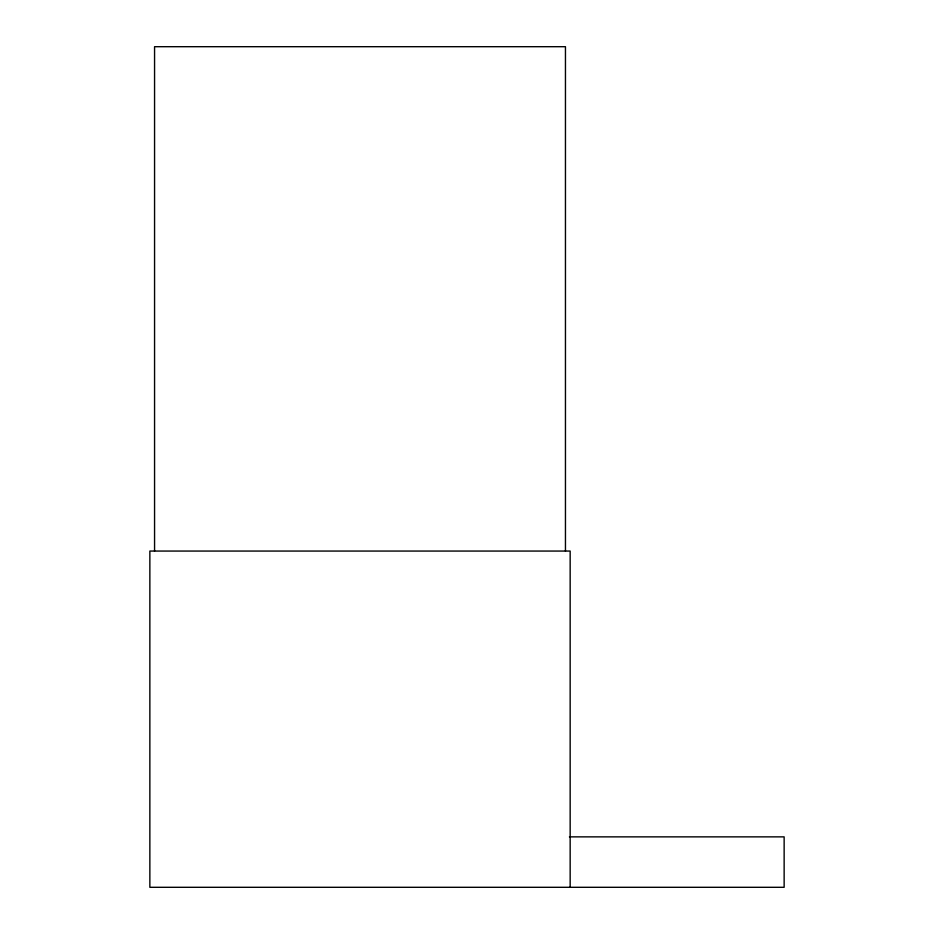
<?xml version="1.0" encoding="UTF-8"?>
<svg xmlns="http://www.w3.org/2000/svg" width="934" height="934" viewBox="0 0 934 934"><rect width="100%" height="100%" fill="white"/><g stroke="black" fill="none" stroke-linecap="round" stroke-linejoin="round"><path stroke-width="1.4" d="M569.425 836.864L784.14 836.864L784.14 887.3L149.86 887.3L149.86 551.06L570.16 551.06L570.16 887.3M565.455 551.06L565.455 46.7L154.565 46.7L154.565 551.06"/></g></svg>
